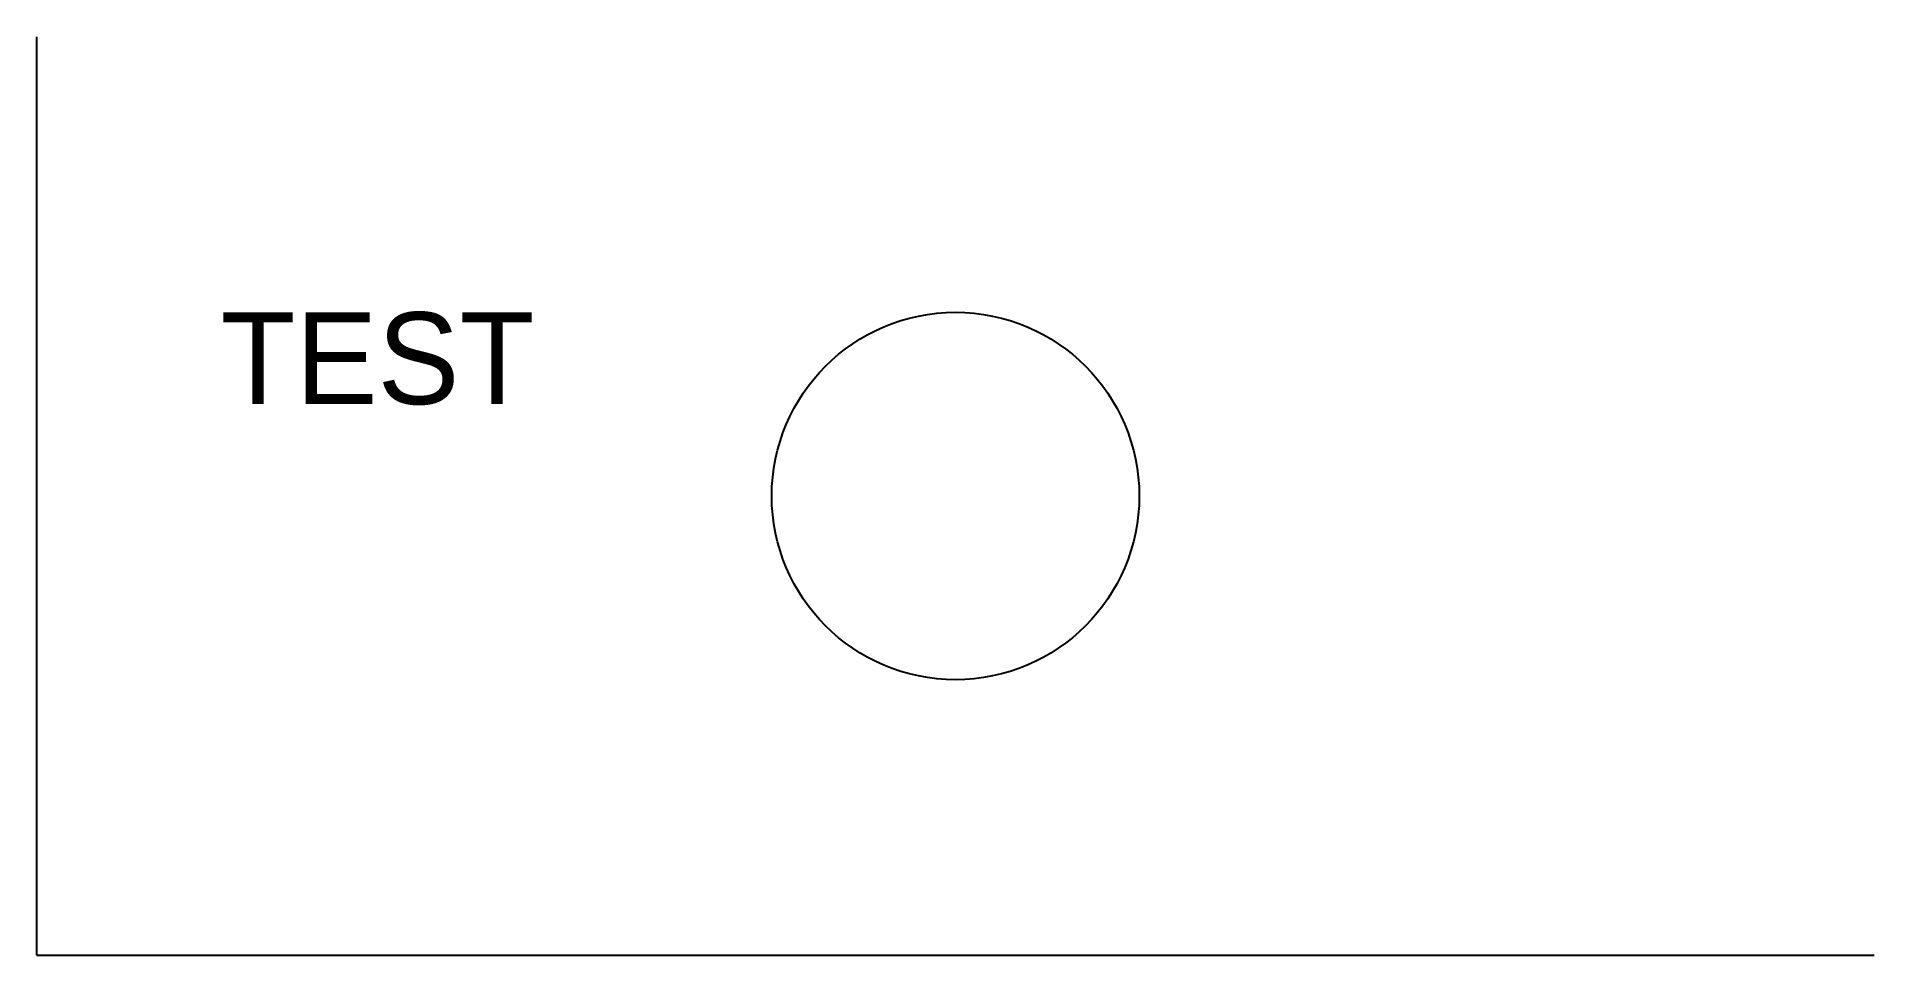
# Model space of a CAD drawing. Header units: metres. Extents: x 0 to 100, y 0 to 50.
import ezdxf

# ---------------------------------------------------------------- set-up
doc = ezdxf.new("R2010")
doc.units = ezdxf.units.M
doc.layers.add('SYMBOL', color=3, linetype='Continuous')
doc.layers.add('WALLS', color=1, linetype='Continuous')

msp = doc.modelspace()

# ---------------------------------------------------------------- linework, layer by layer
at = {"layer": 'SYMBOL'}
msp.add_circle((50, 25), 10, dxfattribs=at)
at = {"layer": 'WALLS'}
for q in [(0, 50), (100, 0)]:
    msp.add_line((0, 0), q, dxfattribs=at)

# ---------------------------------------------------------------- texts
at = {"layer": 'SYMBOL'}
msp.add_text('TEST', height=5, dxfattribs=at).set_placement((10, 30))

doc.saveas('drawing.dxf')
